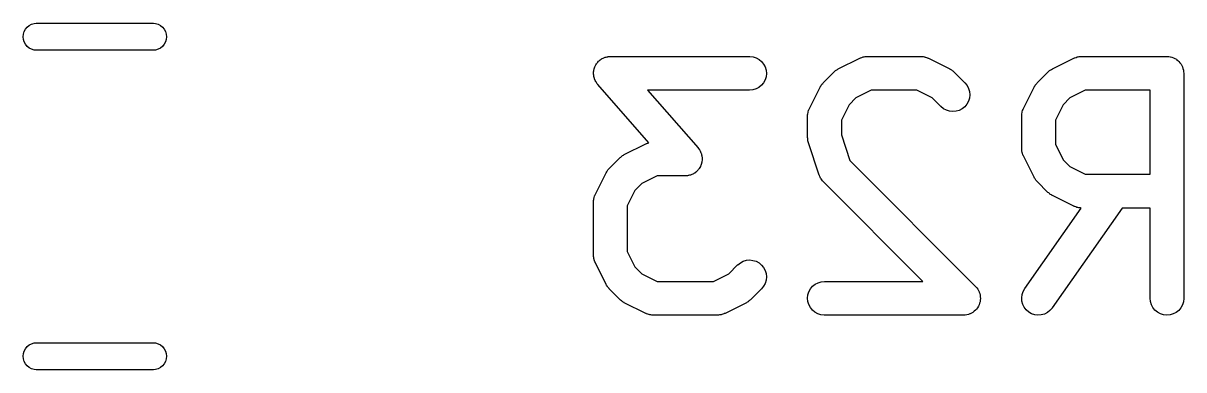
# Model space of a CAD drawing. Extents: x 0.77 to 5.19, y -2.29 to -0.61.
# Drawn here: x 2.7574 to 2.9608, y -0.7903 to -0.7297 of the extents above; entities that cross this region are included whole.
import ezdxf

# ---------------------------------------------------------------- set-up
doc = ezdxf.new("R2010")
doc.units = 0
doc.header["$MEASUREMENT"] = 0
doc.layers.add('BLACK', color=7, linetype='CONTINUOUS')

msp = doc.modelspace()

# ---------------------------------------------------------------- linework, layer by layer
at = {"layer": 'BLACK', "linetype": 'CONTINUOUS'}
for p, q in [((2.7585, -0.730074), (2.75891, -0.729854)), ((2.75891, -0.729854), (2.75936, -0.729719)), ((2.75936, -0.729719), (2.7597, -0.729685)), ((2.7597, -0.729685), (2.7803, -0.729685)), ((2.7803, -0.729685), (2.78064, -0.729719)), ((2.78064, -0.729719), (2.78109, -0.729854)), ((2.78109, -0.729854), (2.7815, -0.730074)), ((2.75745, -0.732047), (2.75749, -0.731584)), ((2.75749, -0.731584), (2.75763, -0.731139)), ((2.75763, -0.731139), (2.75785, -0.730729)), ((2.75785, -0.730729), (2.75814, -0.730369)), ((2.75814, -0.730369), (2.7585, -0.730074)), ((2.7815, -0.730074), (2.78186, -0.730369)), ((2.78186, -0.730369), (2.78215, -0.730729)), ((2.78215, -0.730729), (2.78237, -0.731139)), ((2.78237, -0.731139), (2.78251, -0.731584)), ((2.78251, -0.731584), (2.78255, -0.732047)), ((2.75749, -0.73251), (2.75745, -0.732047)), ((2.75763, -0.732956), (2.75749, -0.73251)), ((2.75785, -0.733366), (2.75763, -0.732956)), ((2.75814, -0.733726), (2.75785, -0.733366)), ((2.7585, -0.734021), (2.75814, -0.733726)), ((2.78186, -0.733726), (2.7815, -0.734021)), ((2.78215, -0.733366), (2.78186, -0.733726)), ((2.78237, -0.732956), (2.78215, -0.733366)), ((2.78251, -0.73251), (2.78237, -0.732956)), ((2.78255, -0.732047), (2.78251, -0.73251)), ((2.75891, -0.73424), (2.7585, -0.734021)), ((2.75936, -0.734375), (2.75891, -0.73424)), ((2.7597, -0.734409), (2.75936, -0.734375)), ((2.7803, -0.734409), (2.7597, -0.734409)), ((2.78064, -0.734375), (2.7803, -0.734409)), ((2.78109, -0.73424), (2.78064, -0.734375)), ((2.7815, -0.734021), (2.78109, -0.73424)), ((2.85854, -0.736098), (2.85868, -0.735981)), ((2.85868, -0.735981), (2.85878, -0.735932)), ((2.85878, -0.735932), (2.85886, -0.735872)), ((2.85886, -0.735872), (2.85903, -0.735797)), ((2.85903, -0.735797), (2.85919, -0.73571)), ((2.85919, -0.73571), (2.85929, -0.73568)), ((2.85929, -0.73568), (2.85939, -0.735638)), ((2.85939, -0.735638), (2.85957, -0.735597)), ((2.85957, -0.735597), (2.85975, -0.735544)), ((2.85975, -0.735544), (2.85985, -0.735534)), ((2.85985, -0.735534), (2.85995, -0.735511)), ((2.85995, -0.735511), (2.86013, -0.735505)), ((2.86013, -0.735505), (2.86032, -0.735487)), ((2.86032, -0.735487), (2.88469, -0.735487)), ((2.88469, -0.735487), (2.88473, -0.735488)), ((2.88473, -0.735488), (2.8853, -0.735552)), ((2.8853, -0.735552), (2.88585, -0.735726)), ((2.88585, -0.735726), (2.88636, -0.736004)), ((2.90024, -0.737674), (2.90399, -0.735799)), ((2.90399, -0.735799), (2.90403, -0.735781)), ((2.90403, -0.735781), (2.90411, -0.735751)), ((2.90411, -0.735751), (2.90419, -0.73571)), ((2.90419, -0.73571), (2.90438, -0.735652)), ((2.90438, -0.735652), (2.90457, -0.735582)), ((2.90457, -0.735582), (2.90466, -0.735569)), ((2.90466, -0.735569), (2.90474, -0.735544)), ((2.90474, -0.735544), (2.90494, -0.735524)), ((2.90494, -0.735524), (2.90514, -0.735492)), ((2.90514, -0.735492), (2.90523, -0.735496)), ((2.90523, -0.735496), (2.90531, -0.735487)), ((2.90531, -0.735487), (2.91469, -0.735487)), ((2.91469, -0.735487), (2.91473, -0.735488)), ((2.91473, -0.735488), (2.91481, -0.735497)), ((2.91481, -0.735497), (2.9149, -0.735495)), ((2.9149, -0.735495), (2.9151, -0.735529)), ((2.9151, -0.735529), (2.9153, -0.735552)), ((2.9153, -0.735552), (2.91538, -0.735578)), ((2.91538, -0.735578), (2.91547, -0.735593)), ((2.91547, -0.735593), (2.91566, -0.735665)), ((2.91566, -0.735665), (2.91585, -0.735726)), ((2.91585, -0.735726), (2.91593, -0.735768)), ((2.91593, -0.735768), (2.91601, -0.735799)), ((2.91601, -0.735799), (2.91976, -0.737674)), ((2.93774, -0.737674), (2.94149, -0.735799)), ((2.94149, -0.735799), (2.94152, -0.735781)), ((2.94152, -0.735781), (2.94161, -0.735751)), ((2.94161, -0.735751), (2.94168, -0.73571)), ((2.94168, -0.73571), (2.94188, -0.735652)), ((2.94188, -0.735652), (2.94207, -0.735582)), ((2.94207, -0.735582), (2.94215, -0.735569)), ((2.94215, -0.735569), (2.94223, -0.735544)), ((2.94223, -0.735544), (2.94244, -0.735524)), ((2.94244, -0.735524), (2.94264, -0.735492)), ((2.94264, -0.735492), (2.94272, -0.735496)), ((2.94272, -0.735496), (2.94281, -0.735487)), ((2.94281, -0.735487), (2.95781, -0.735487)), ((2.95781, -0.735487), (2.95783, -0.735488)), ((2.95783, -0.735488), (2.95783, -0.735487)), ((2.95783, -0.735487), (2.95783, -0.735488)), ((2.95783, -0.735488), (2.95785, -0.735488)), ((2.95785, -0.735488), (2.95813, -0.735519)), ((2.95813, -0.735519), (2.9584, -0.735548)), ((2.9584, -0.735548), (2.95841, -0.735551)), ((2.95841, -0.735551), (2.95842, -0.735552)), ((2.95842, -0.735552), (2.95868, -0.735636)), ((2.95868, -0.735636), (2.95895, -0.735718)), ((2.95895, -0.735718), (2.95896, -0.735723)), ((2.95896, -0.735723), (2.95897, -0.735726)), ((2.95897, -0.735726), (2.95921, -0.735861)), ((2.95921, -0.735861), (2.95946, -0.735992)), ((2.85741, -0.738031), (2.85743, -0.737846)), ((2.85743, -0.737846), (2.85746, -0.737747)), ((2.85746, -0.737747), (2.85747, -0.737645)), ((2.85747, -0.737645), (2.85754, -0.737473)), ((2.85754, -0.737473), (2.8576, -0.737296)), ((2.8576, -0.737296), (2.85765, -0.737205)), ((2.85765, -0.737205), (2.85768, -0.737108)), ((2.85768, -0.737108), (2.85778, -0.736952)), ((2.85778, -0.736952), (2.85787, -0.736789)), ((2.85787, -0.736789), (2.85794, -0.736709)), ((2.85794, -0.736709), (2.85799, -0.736622)), ((2.85799, -0.736622), (2.85812, -0.736488)), ((2.85812, -0.736488), (2.85824, -0.736345)), ((2.85824, -0.736345), (2.85832, -0.736279)), ((2.85832, -0.736279), (2.85839, -0.736204)), ((2.85839, -0.736204), (2.85854, -0.736098)), ((2.88636, -0.736004), (2.8868, -0.736374)), ((2.8868, -0.736374), (2.88716, -0.736823)), ((2.88716, -0.736823), (2.88743, -0.737334)), ((2.88743, -0.737334), (2.88759, -0.737887)), ((2.88759, -0.737887), (2.88764, -0.738461)), ((2.89963, -0.738095), (2.89976, -0.737981)), ((2.89976, -0.737981), (2.89986, -0.737915)), ((2.89986, -0.737915), (2.89996, -0.737839)), ((2.89996, -0.737839), (2.9001, -0.737762)), ((2.9001, -0.737762), (2.90024, -0.737674)), ((2.91976, -0.737674), (2.91979, -0.737693)), ((2.91979, -0.737693), (2.91993, -0.737783)), ((2.91993, -0.737783), (2.92008, -0.737861)), ((2.92008, -0.737861), (2.92017, -0.737939)), ((2.92017, -0.737939), (2.92028, -0.738006)), ((2.92028, -0.738006), (2.9204, -0.738122)), ((2.93713, -0.738095), (2.93725, -0.737981)), ((2.93725, -0.737981), (2.93735, -0.737915)), ((2.93735, -0.737915), (2.93745, -0.737839)), ((2.93745, -0.737839), (2.9376, -0.737762)), ((2.9376, -0.737762), (2.93774, -0.737674)), ((2.95946, -0.735992), (2.95947, -0.735999)), ((2.95947, -0.735999), (2.95947, -0.736004)), ((2.95947, -0.736004), (2.95969, -0.736183)), ((2.95969, -0.736183), (2.9599, -0.73636)), ((2.9599, -0.73636), (2.95991, -0.736368)), ((2.95991, -0.736368), (2.95992, -0.736374)), ((2.95992, -0.736374), (2.96009, -0.736589)), ((2.96009, -0.736589), (2.96027, -0.736806)), ((2.96027, -0.736806), (2.96027, -0.736815)), ((2.96027, -0.736815), (2.96028, -0.736823)), ((2.96028, -0.736823), (2.96041, -0.737069)), ((2.96041, -0.737069), (2.96054, -0.737315)), ((2.96054, -0.737315), (2.96054, -0.737325)), ((2.96054, -0.737325), (2.96054, -0.737334)), ((2.96054, -0.737334), (2.96062, -0.737601)), ((2.96062, -0.737601), (2.9607, -0.737867)), ((2.9607, -0.737867), (2.9607, -0.737877)), ((2.9607, -0.737877), (2.96071, -0.737887)), ((2.96071, -0.737887), (2.96073, -0.738163)), ((2.85737, -0.738213), (2.85741, -0.738031)), ((2.85738, -0.738316), (2.85737, -0.738213)), ((2.85737, -0.73842), (2.85738, -0.738316)), ((2.85738, -0.738604), (2.85737, -0.73842)), ((2.85739, -0.738789), (2.85738, -0.738604)), ((2.85741, -0.73889), (2.85739, -0.738789)), ((2.85742, -0.738993), (2.85741, -0.73889)), ((2.85747, -0.739171), (2.85742, -0.738993)), ((2.85751, -0.739352), (2.85747, -0.739171)), ((2.85755, -0.739447), (2.85751, -0.739352)), ((2.85758, -0.739546), (2.85755, -0.739447)), ((2.85767, -0.73971), (2.85758, -0.739546)), ((2.85774, -0.73988), (2.85767, -0.73971)), ((2.8578, -0.739965), (2.85774, -0.73988)), ((2.85785, -0.740057), (2.8578, -0.739965)), ((2.88741, -0.739584), (2.88714, -0.740091)), ((2.88758, -0.739034), (2.88741, -0.739584)), ((2.88764, -0.738461), (2.88758, -0.739034)), ((2.8976, -0.740102), (2.89948, -0.738227)), ((2.89948, -0.738227), (2.8995, -0.738198)), ((2.8995, -0.738198), (2.89963, -0.738095)), ((2.9204, -0.738122), (2.92052, -0.738227)), ((2.92052, -0.738227), (2.9224, -0.740102)), ((2.9351, -0.740102), (2.93697, -0.738227)), ((2.93697, -0.738227), (2.937, -0.738198)), ((2.937, -0.738198), (2.93713, -0.738095)), ((2.96073, -0.738163), (2.96076, -0.73844)), ((2.96076, -0.73844), (2.96076, -0.77781)), ((2.85796, -0.740201), (2.85785, -0.740057)), ((2.85807, -0.740353), (2.85796, -0.740201)), ((2.8581, -0.740385), (2.85807, -0.740353)), ((2.86703, -0.750596), (2.8581, -0.740385)), ((2.88469, -0.741393), (2.86683, -0.741393)), ((2.86683, -0.741393), (2.87566, -0.751494)), ((2.88526, -0.741337), (2.88469, -0.741393)), ((2.88582, -0.74117), (2.88526, -0.741337)), ((2.88632, -0.7409), (2.88582, -0.74117)), ((2.88677, -0.740535), (2.88632, -0.7409)), ((2.88714, -0.740091), (2.88677, -0.740535)), ((2.89517, -0.744619), (2.89705, -0.740869)), ((2.89705, -0.740869), (2.89707, -0.740832)), ((2.89707, -0.740832), (2.89716, -0.740693)), ((2.89716, -0.740693), (2.89724, -0.740547)), ((2.89724, -0.740547), (2.89731, -0.740452)), ((2.89731, -0.740452), (2.89738, -0.740349)), ((2.89738, -0.740349), (2.8975, -0.74023)), ((2.8975, -0.74023), (2.8976, -0.740102)), ((2.90601, -0.741393), (2.90331, -0.742742)), ((2.91399, -0.741393), (2.90601, -0.741393)), ((2.91669, -0.742742), (2.91399, -0.741393)), ((2.9224, -0.740102), (2.92243, -0.740131)), ((2.92243, -0.740131), (2.92279, -0.740582)), ((2.92279, -0.740582), (2.92305, -0.741093)), ((2.92305, -0.741093), (2.92321, -0.741647)), ((2.92321, -0.741647), (2.92326, -0.742221)), ((2.93267, -0.744619), (2.93454, -0.740869)), ((2.93454, -0.740869), (2.93456, -0.740832)), ((2.93456, -0.740832), (2.93465, -0.740693)), ((2.93465, -0.740693), (2.93473, -0.740547)), ((2.93473, -0.740547), (2.93481, -0.740452)), ((2.93481, -0.740452), (2.93488, -0.740349)), ((2.93488, -0.740349), (2.93499, -0.74023)), ((2.93499, -0.74023), (2.9351, -0.740102)), ((2.94351, -0.741393), (2.94081, -0.742742)), ((2.95485, -0.741393), (2.94351, -0.741393)), ((2.95485, -0.75611), (2.95485, -0.741393)), ((2.90212, -0.743939), (2.90077, -0.746636)), ((2.90331, -0.742742), (2.90212, -0.743939)), ((2.91822, -0.744278), (2.91669, -0.742742)), ((2.92275, -0.743849), (2.92238, -0.744292)), ((2.92303, -0.743343), (2.92275, -0.743849)), ((2.9232, -0.742794), (2.92303, -0.743343)), ((2.92326, -0.742221), (2.9232, -0.742794)), ((2.93961, -0.743939), (2.93826, -0.746636)), ((2.94081, -0.742742), (2.93961, -0.743939)), ((2.89486, -0.745898), (2.89487, -0.745812)), ((2.89486, -0.745939), (2.89486, -0.745898)), ((2.89486, -0.749689), (2.89486, -0.745939)), ((2.89487, -0.745725), (2.8949, -0.745526)), ((2.89487, -0.745812), (2.89487, -0.745725)), ((2.8949, -0.745526), (2.89493, -0.745325)), ((2.89493, -0.745325), (2.89495, -0.745243)), ((2.89495, -0.745243), (2.89497, -0.745157)), ((2.89497, -0.745157), (2.89504, -0.744968)), ((2.89504, -0.744968), (2.8951, -0.744776)), ((2.8951, -0.744776), (2.89514, -0.7447)), ((2.89514, -0.7447), (2.89517, -0.744619)), ((2.91867, -0.744643), (2.91822, -0.744278)), ((2.91918, -0.744916), (2.91867, -0.744643)), ((2.91973, -0.745084), (2.91918, -0.744916)), ((2.9203, -0.745142), (2.91973, -0.745084)), ((2.92087, -0.745088), (2.9203, -0.745142)), ((2.92143, -0.744924), (2.92087, -0.745088)), ((2.92194, -0.744655), (2.92143, -0.744924)), ((2.92238, -0.744292), (2.92194, -0.744655)), ((2.93236, -0.745725), (2.9324, -0.745526)), ((2.93237, -0.745812), (2.93236, -0.745725)), ((2.93236, -0.745898), (2.93237, -0.745812)), ((2.93236, -0.745939), (2.93236, -0.745898)), ((2.93236, -0.751564), (2.93236, -0.745939)), ((2.9324, -0.745526), (2.93242, -0.745325)), ((2.93242, -0.745325), (2.93245, -0.745243)), ((2.93245, -0.745243), (2.93246, -0.745157)), ((2.93246, -0.745157), (2.93253, -0.744968)), ((2.93253, -0.744968), (2.9326, -0.744776)), ((2.9326, -0.744776), (2.93264, -0.7447)), ((2.93264, -0.7447), (2.93267, -0.744619)), ((2.90077, -0.746636), (2.90077, -0.74921)), ((2.93826, -0.746636), (2.93826, -0.750866)), ((2.89488, -0.749854), (2.89486, -0.749689)), ((2.89488, -0.75002), (2.89488, -0.749854)), ((2.89491, -0.75014), (2.89488, -0.75002)), ((2.89492, -0.750262), (2.89491, -0.75014)), ((2.90077, -0.74921), (2.90227, -0.753718)), ((2.86275, -0.752672), (2.8665, -0.750797)), ((2.8665, -0.750797), (2.86653, -0.750779)), ((2.86653, -0.750779), (2.86662, -0.750749)), ((2.86662, -0.750749), (2.86669, -0.750708)), ((2.86669, -0.750708), (2.86689, -0.75065)), ((2.86689, -0.75065), (2.86703, -0.750596)), ((2.87566, -0.751494), (2.87569, -0.751525)), ((2.87569, -0.751525), (2.8758, -0.751677)), ((2.8758, -0.751677), (2.87591, -0.751821)), ((2.87591, -0.751821), (2.87596, -0.751913)), ((2.87596, -0.751913), (2.87602, -0.751998)), ((2.87602, -0.751998), (2.87609, -0.752168)), ((2.87609, -0.752168), (2.87618, -0.752332)), ((2.89497, -0.750421), (2.89492, -0.750262)), ((2.895, -0.750583), (2.89497, -0.750421)), ((2.89501, -0.750623), (2.895, -0.750583)), ((2.89689, -0.756247), (2.89501, -0.750623)), ((2.93237, -0.75165), (2.93236, -0.751564)), ((2.93236, -0.751737), (2.93237, -0.75165)), ((2.93239, -0.751936), (2.93236, -0.751737)), ((2.93241, -0.752137), (2.93239, -0.751936)), ((2.93244, -0.752221), (2.93241, -0.752137)), ((2.93245, -0.752306), (2.93244, -0.752221)), ((2.93826, -0.750866), (2.93961, -0.753564)), ((2.86011, -0.7551), (2.86198, -0.753225)), ((2.86198, -0.753225), (2.86201, -0.753196)), ((2.86201, -0.753196), (2.86214, -0.753093)), ((2.86214, -0.753093), (2.86226, -0.752979)), ((2.86226, -0.752979), (2.86236, -0.752913)), ((2.86236, -0.752913), (2.86246, -0.752837)), ((2.86246, -0.752837), (2.86261, -0.75276)), ((2.86261, -0.75276), (2.86275, -0.752672)), ((2.87618, -0.752332), (2.87621, -0.752432)), ((2.87621, -0.752432), (2.87625, -0.752527)), ((2.87629, -0.754233), (2.87622, -0.754406)), ((2.87625, -0.752527), (2.87629, -0.752707)), ((2.87629, -0.752707), (2.87634, -0.752885)), ((2.8763, -0.754131), (2.87629, -0.754233)), ((2.87633, -0.754032), (2.8763, -0.754131)), ((2.87635, -0.753848), (2.87633, -0.754032)), ((2.87634, -0.752885), (2.87635, -0.752988)), ((2.87635, -0.752988), (2.87637, -0.753089)), ((2.87639, -0.753666), (2.87635, -0.753848)), ((2.87637, -0.753089), (2.87638, -0.753275)), ((2.87638, -0.753275), (2.87639, -0.753459)), ((2.87639, -0.753459), (2.87638, -0.753562)), ((2.87638, -0.753562), (2.87639, -0.753666)), ((2.90227, -0.753718), (2.92427, -0.775722)), ((2.93252, -0.752495), (2.93245, -0.752306)), ((2.93258, -0.752689), (2.93252, -0.752495)), ((2.93262, -0.752765), (2.93258, -0.752689)), ((2.93265, -0.752847), (2.93262, -0.752765)), ((2.93267, -0.752884), (2.93265, -0.752847)), ((2.93454, -0.756634), (2.93267, -0.752884)), ((2.93961, -0.753564), (2.94081, -0.754761)), ((2.85768, -0.759617), (2.85955, -0.755867)), ((2.85955, -0.755867), (2.85957, -0.755831)), ((2.85957, -0.755831), (2.85966, -0.755691)), ((2.85966, -0.755691), (2.85974, -0.755545)), ((2.85974, -0.755545), (2.85982, -0.75545)), ((2.85982, -0.75545), (2.85988, -0.755347)), ((2.85988, -0.755347), (2.86, -0.755228)), ((2.86, -0.755228), (2.86011, -0.7551)), ((2.87419, -0.756281), (2.87402, -0.756335)), ((2.87437, -0.75624), (2.87419, -0.756281)), ((2.87447, -0.756198), (2.87437, -0.75624)), ((2.87457, -0.756168), (2.87447, -0.756198)), ((2.87473, -0.756082), (2.87457, -0.756168)), ((2.8749, -0.756006), (2.87473, -0.756082)), ((2.87498, -0.755946), (2.8749, -0.756006)), ((2.87508, -0.755898), (2.87498, -0.755946)), ((2.87522, -0.755781), (2.87508, -0.755898)), ((2.87537, -0.755674), (2.87522, -0.755781)), ((2.87544, -0.755599), (2.87537, -0.755674)), ((2.87552, -0.755534), (2.87544, -0.755599)), ((2.87564, -0.755391), (2.87552, -0.755534)), ((2.87577, -0.755257), (2.87564, -0.755391)), ((2.87582, -0.755169), (2.87577, -0.755257)), ((2.87589, -0.755089), (2.87582, -0.755169)), ((2.87598, -0.754927), (2.87589, -0.755089)), ((2.87608, -0.75477), (2.87598, -0.754927)), ((2.87611, -0.754674), (2.87608, -0.75477)), ((2.87616, -0.754583), (2.87611, -0.754674)), ((2.87622, -0.754406), (2.87616, -0.754583)), ((2.89692, -0.756326), (2.89689, -0.756247)), ((2.94081, -0.754761), (2.94351, -0.75611)), ((2.94351, -0.75611), (2.95485, -0.75611)), ((2.86582, -0.75774), (2.86462, -0.758937)), ((2.86851, -0.756391), (2.86582, -0.75774)), ((2.87344, -0.756391), (2.86851, -0.756391)), ((2.87363, -0.756373), (2.87344, -0.756391)), ((2.87381, -0.756368), (2.87363, -0.756373)), ((2.87391, -0.756345), (2.87381, -0.756368)), ((2.87402, -0.756335), (2.87391, -0.756345)), ((2.89695, -0.75641), (2.89692, -0.756326)), ((2.89704, -0.756589), (2.89695, -0.75641)), ((2.89712, -0.756773), (2.89704, -0.756589)), ((2.89717, -0.756844), (2.89712, -0.756773)), ((2.89721, -0.756921), (2.89717, -0.756844)), ((2.89734, -0.757079), (2.89721, -0.756921)), ((2.89745, -0.757244), (2.89734, -0.757079)), ((2.89752, -0.757304), (2.89745, -0.757244)), ((2.89757, -0.757372), (2.89752, -0.757304)), ((2.8976, -0.757401), (2.89757, -0.757372)), ((2.91506, -0.774857), (2.8976, -0.757401)), ((2.93463, -0.756774), (2.93454, -0.756634)), ((2.93471, -0.756921), (2.93463, -0.756774)), ((2.93478, -0.757017), (2.93471, -0.756921)), ((2.93485, -0.757121), (2.93478, -0.757017)), ((2.93496, -0.757242), (2.93485, -0.757121)), ((2.93507, -0.757372), (2.93496, -0.757242)), ((2.9351, -0.757401), (2.93507, -0.757372)), ((2.93697, -0.759276), (2.9351, -0.757401)), ((2.85741, -0.760524), (2.85743, -0.760323)), ((2.85743, -0.760323), (2.85746, -0.760241)), ((2.85746, -0.760241), (2.85747, -0.760155)), ((2.85747, -0.760155), (2.85754, -0.759966)), ((2.85754, -0.759966), (2.8576, -0.759774)), ((2.8576, -0.759774), (2.85765, -0.759698)), ((2.85765, -0.759698), (2.85768, -0.759617)), ((2.86462, -0.758937), (2.86327, -0.761634)), ((2.9371, -0.759381), (2.93697, -0.759276)), ((2.93722, -0.759497), (2.9371, -0.759381)), ((2.93732, -0.759564), (2.93722, -0.759497)), ((2.93742, -0.759642), (2.93732, -0.759564)), ((2.93756, -0.75972), (2.93742, -0.759642)), ((2.9377, -0.75981), (2.93756, -0.75972)), ((2.93774, -0.759829), (2.9377, -0.75981)), ((2.94149, -0.761704), (2.93774, -0.759829)), ((2.85737, -0.760723), (2.85741, -0.760524)), ((2.85738, -0.76081), (2.85737, -0.760723)), ((2.85737, -0.760896), (2.85738, -0.76081)), ((2.85737, -0.760937), (2.85737, -0.760896)), ((2.85737, -0.770311), (2.85737, -0.760937)), ((2.86327, -0.761634), (2.86327, -0.769614)), ((2.93289, -0.776117), (2.94276, -0.762014)), ((2.94997, -0.762015), (2.93773, -0.779504)), ((2.94157, -0.761735), (2.94149, -0.761704)), ((2.94165, -0.761777), (2.94157, -0.761735)), ((2.94184, -0.761837), (2.94165, -0.761777)), ((2.94203, -0.76191), (2.94184, -0.761837)), ((2.94211, -0.761925), (2.94203, -0.76191)), ((2.94219, -0.761951), (2.94211, -0.761925)), ((2.94239, -0.761973), (2.94219, -0.761951)), ((2.94259, -0.762008), (2.94239, -0.761973)), ((2.94268, -0.762005), (2.94259, -0.762008)), ((2.94276, -0.762014), (2.94268, -0.762005)), ((2.95485, -0.762015), (2.94997, -0.762015)), ((2.95485, -0.77781), (2.95485, -0.762015)), ((2.85737, -0.770398), (2.85737, -0.770311)), ((2.85737, -0.770484), (2.85737, -0.770398)), ((2.8574, -0.770684), (2.85737, -0.770484)), ((2.86327, -0.769614), (2.86462, -0.772312)), ((2.85742, -0.770885), (2.8574, -0.770684)), ((2.85745, -0.770968), (2.85742, -0.770885)), ((2.85746, -0.771054), (2.85745, -0.770968)), ((2.85753, -0.771243), (2.85746, -0.771054)), ((2.85759, -0.771436), (2.85753, -0.771243)), ((2.85763, -0.771513), (2.85759, -0.771436)), ((2.85766, -0.771595), (2.85763, -0.771513)), ((2.85768, -0.771632), (2.85766, -0.771595)), ((2.85955, -0.775381), (2.85768, -0.771632)), ((2.86462, -0.772312), (2.86582, -0.773509)), ((2.88107, -0.773509), (2.8826, -0.771973)), ((2.8826, -0.771973), (2.88263, -0.771944)), ((2.88263, -0.771944), (2.88308, -0.771584)), ((2.88308, -0.771584), (2.88359, -0.771319)), ((2.88359, -0.771319), (2.88415, -0.771158)), ((2.88415, -0.771158), (2.88472, -0.771108)), ((2.88472, -0.771108), (2.88529, -0.77117)), ((2.88529, -0.77117), (2.88584, -0.771343)), ((2.88584, -0.771343), (2.88635, -0.771619)), ((2.88635, -0.771619), (2.88679, -0.771987)), ((2.88679, -0.771987), (2.88716, -0.772435)), ((2.88716, -0.772435), (2.88742, -0.772945)), ((2.86582, -0.773509), (2.86851, -0.774857)), ((2.87837, -0.774857), (2.88107, -0.773509)), ((2.88742, -0.772945), (2.88759, -0.773497)), ((2.88759, -0.773497), (2.88764, -0.774071)), ((2.88764, -0.774071), (2.88759, -0.774644)), ((2.85964, -0.775522), (2.85955, -0.775381)), ((2.85972, -0.775669), (2.85964, -0.775522)), ((2.85979, -0.775765), (2.85972, -0.775669)), ((2.85986, -0.775869), (2.85979, -0.775765)), ((2.85997, -0.77599), (2.85986, -0.775869)), ((2.86008, -0.776119), (2.85997, -0.77599)), ((2.86011, -0.776149), (2.86008, -0.776119)), ((2.86198, -0.778023), (2.86011, -0.776149)), ((2.86851, -0.774857), (2.87837, -0.774857)), ((2.88678, -0.776149), (2.8849, -0.778023)), ((2.88714, -0.775703), (2.88678, -0.776149)), ((2.88742, -0.775195), (2.88714, -0.775703)), ((2.88759, -0.774644), (2.88742, -0.775195)), ((2.89509, -0.776666), (2.89537, -0.776159)), ((2.89537, -0.776159), (2.89573, -0.775715)), ((2.89573, -0.775715), (2.89618, -0.775351)), ((2.89618, -0.775351), (2.89669, -0.77508)), ((2.89669, -0.77508), (2.89724, -0.774914)), ((2.89724, -0.774914), (2.89781, -0.774857)), ((2.89781, -0.774857), (2.91506, -0.774857)), ((2.92427, -0.775722), (2.9243, -0.775744)), ((2.9243, -0.775744), (2.9243, -0.775744)), ((2.9243, -0.775744), (2.9243, -0.775745)), ((2.9243, -0.775745), (2.9243, -0.775752)), ((2.9243, -0.775752), (2.92448, -0.775975)), ((2.92448, -0.775975), (2.92466, -0.776193)), ((2.92466, -0.776193), (2.92466, -0.776198)), ((2.92466, -0.776198), (2.92466, -0.776202)), ((2.92466, -0.776202), (2.92479, -0.776451)), ((2.92479, -0.776451), (2.92492, -0.776704)), ((2.93243, -0.777166), (2.93261, -0.776619)), ((2.93261, -0.776619), (2.93289, -0.776117)), ((2.86211, -0.778129), (2.86198, -0.778023)), ((2.86223, -0.778244), (2.86211, -0.778129)), ((2.86233, -0.778311), (2.86223, -0.778244)), ((2.86243, -0.778389), (2.86233, -0.778311)), ((2.86257, -0.778467), (2.86243, -0.778389)), ((2.86271, -0.778558), (2.86257, -0.778467)), ((2.86275, -0.778576), (2.86271, -0.778558)), ((2.8665, -0.780451), (2.86275, -0.778576)), ((2.88414, -0.778576), (2.88039, -0.780451)), ((2.88428, -0.778488), (2.88414, -0.778576)), ((2.88442, -0.778412), (2.88428, -0.778488)), ((2.88452, -0.778335), (2.88442, -0.778412)), ((2.88462, -0.77827), (2.88452, -0.778335)), ((2.88474, -0.778156), (2.88462, -0.77827)), ((2.88487, -0.778052), (2.88474, -0.778156)), ((2.8849, -0.778023), (2.88487, -0.778052)), ((2.89486, -0.77779), (2.89492, -0.777216)), ((2.89491, -0.778364), (2.89486, -0.77779)), ((2.89508, -0.778916), (2.89491, -0.778364)), ((2.89492, -0.777216), (2.89509, -0.776666)), ((2.92499, -0.778677), (2.92491, -0.778954)), ((2.92492, -0.776704), (2.92493, -0.776709)), ((2.92493, -0.776709), (2.92493, -0.776714)), ((2.92493, -0.776714), (2.92501, -0.776984)), ((2.92508, -0.778414), (2.92499, -0.778677)), ((2.92501, -0.776984), (2.92509, -0.777257)), ((2.92511, -0.778119), (2.92508, -0.778404)), ((2.92508, -0.778404), (2.92508, -0.778409)), ((2.92508, -0.778409), (2.92508, -0.778414)), ((2.92509, -0.777257), (2.92509, -0.777262)), ((2.92509, -0.777262), (2.92509, -0.777267)), ((2.92509, -0.777267), (2.92511, -0.777553)), ((2.92511, -0.777553), (2.92514, -0.777831)), ((2.92514, -0.777841), (2.92511, -0.778119)), ((2.92514, -0.777831), (2.92514, -0.777836)), ((2.92514, -0.777836), (2.92514, -0.777841)), ((2.93236, -0.777739), (2.93243, -0.777166)), ((2.9324, -0.778313), (2.93236, -0.777739)), ((2.93255, -0.778869), (2.9324, -0.778313)), ((2.95491, -0.778384), (2.95485, -0.77781)), ((2.95508, -0.778935), (2.95491, -0.778384)), ((2.96069, -0.778424), (2.96052, -0.778973)), ((2.96076, -0.777851), (2.96069, -0.778424)), ((2.96076, -0.77781), (2.96076, -0.777851)), ((2.86658, -0.780482), (2.8665, -0.780451)), ((2.86665, -0.780524), (2.86658, -0.780482)), ((2.86685, -0.780585), (2.86665, -0.780524)), ((2.86704, -0.780657), (2.86685, -0.780585)), ((2.86712, -0.780672), (2.86704, -0.780657)), ((2.8672, -0.780698), (2.86712, -0.780672)), ((2.8674, -0.780721), (2.8672, -0.780698)), ((2.87964, -0.780707), (2.87944, -0.780726)), ((2.87972, -0.780682), (2.87964, -0.780707)), ((2.87981, -0.780668), (2.87972, -0.780682)), ((2.88, -0.780599), (2.87981, -0.780668)), ((2.88019, -0.78054), (2.88, -0.780599)), ((2.88027, -0.780499), (2.88019, -0.78054)), ((2.88035, -0.780469), (2.88027, -0.780499)), ((2.88039, -0.780451), (2.88035, -0.780469)), ((2.89534, -0.779427), (2.89508, -0.778916)), ((2.8957, -0.779876), (2.89534, -0.779427)), ((2.89615, -0.780247), (2.8957, -0.779876)), ((2.89665, -0.780524), (2.89615, -0.780247)), ((2.8972, -0.780698), (2.89665, -0.780524)), ((2.89777, -0.780763), (2.8972, -0.780698)), ((2.92275, -0.780709), (2.92247, -0.780735)), ((2.92276, -0.780707), (2.92275, -0.780707)), ((2.92275, -0.780707), (2.92275, -0.780709)), ((2.92303, -0.780625), (2.92276, -0.780707)), ((2.9233, -0.780544), (2.92303, -0.780625)), ((2.92331, -0.780542), (2.9233, -0.780544)), ((2.92356, -0.780408), (2.92331, -0.78054)), ((2.92331, -0.78054), (2.92331, -0.780542)), ((2.92381, -0.780275), (2.92356, -0.780408)), ((2.92382, -0.780272), (2.92381, -0.780275)), ((2.92404, -0.780088), (2.92382, -0.78027)), ((2.92382, -0.78027), (2.92382, -0.780272)), ((2.92426, -0.779913), (2.92404, -0.780088)), ((2.92427, -0.779905), (2.92426, -0.779909)), ((2.92426, -0.779909), (2.92426, -0.779913)), ((2.92445, -0.779684), (2.92427, -0.779905)), ((2.92463, -0.77947), (2.92445, -0.779684)), ((2.92477, -0.779206), (2.92463, -0.779461)), ((2.92463, -0.779461), (2.92463, -0.779465)), ((2.92463, -0.779465), (2.92463, -0.77947)), ((2.9249, -0.778964), (2.92477, -0.779206)), ((2.92491, -0.778959), (2.9249, -0.778964)), ((2.92491, -0.778954), (2.92491, -0.778959)), ((2.93281, -0.779384), (2.93255, -0.778869)), ((2.93316, -0.779839), (2.93281, -0.779384)), ((2.9336, -0.780217), (2.93316, -0.779839)), ((2.9341, -0.780504), (2.9336, -0.780217)), ((2.93465, -0.780687), (2.9341, -0.780504)), ((2.93522, -0.780762), (2.93465, -0.780687)), ((2.93635, -0.780574), (2.93579, -0.780723)), ((2.93687, -0.78032), (2.93635, -0.780574)), ((2.93732, -0.779969), (2.93687, -0.78032)), ((2.9377, -0.779537), (2.93732, -0.779969)), ((2.93773, -0.779504), (2.9377, -0.779537)), ((2.95535, -0.779444), (2.95508, -0.778935)), ((2.95571, -0.779891), (2.95535, -0.779444)), ((2.95616, -0.780258), (2.95571, -0.779891)), ((2.95666, -0.780532), (2.95616, -0.780258)), ((2.95721, -0.780703), (2.95666, -0.780532)), ((2.95779, -0.780763), (2.95721, -0.780703)), ((2.95891, -0.780548), (2.95836, -0.780711)), ((2.95942, -0.780281), (2.95891, -0.780548)), ((2.95987, -0.77992), (2.95942, -0.780281)), ((2.96024, -0.779478), (2.95987, -0.77992)), ((2.96052, -0.778973), (2.96024, -0.779478)), ((2.8676, -0.780755), (2.8674, -0.780721)), ((2.86769, -0.780753), (2.8676, -0.780755)), ((2.86778, -0.780763), (2.86769, -0.780753)), ((2.86782, -0.780763), (2.86778, -0.780763)), ((2.87907, -0.780763), (2.86782, -0.780763)), ((2.87915, -0.780755), (2.87907, -0.780763)), ((2.87924, -0.780758), (2.87915, -0.780755)), ((2.87944, -0.780726), (2.87924, -0.780758)), ((2.89781, -0.780763), (2.89777, -0.780763)), ((2.92219, -0.780763), (2.89781, -0.780763)), ((2.92247, -0.780735), (2.92219, -0.780763)), ((2.93579, -0.780723), (2.93522, -0.780762)), ((2.95836, -0.780711), (2.95779, -0.780763)), ((2.75763, -0.787044), (2.75785, -0.786634)), ((2.75785, -0.786634), (2.75814, -0.786274)), ((2.75814, -0.786274), (2.7585, -0.785979)), ((2.7585, -0.785979), (2.75891, -0.78576)), ((2.75891, -0.78576), (2.75936, -0.785625)), ((2.75936, -0.785625), (2.7597, -0.785591)), ((2.7597, -0.785591), (2.7803, -0.785591)), ((2.7803, -0.785591), (2.78064, -0.785625)), ((2.78064, -0.785625), (2.78109, -0.78576)), ((2.78109, -0.78576), (2.7815, -0.785979)), ((2.7815, -0.785979), (2.78186, -0.786274)), ((2.78186, -0.786274), (2.78215, -0.786634)), ((2.78215, -0.786634), (2.78237, -0.787044)), ((2.75745, -0.787953), (2.75749, -0.78749)), ((2.75749, -0.788416), (2.75745, -0.787953)), ((2.75749, -0.78749), (2.75763, -0.787044)), ((2.75763, -0.788861), (2.75749, -0.788416)), ((2.78237, -0.787044), (2.78251, -0.78749)), ((2.78251, -0.788416), (2.78237, -0.788861)), ((2.78251, -0.78749), (2.78255, -0.787953)), ((2.78255, -0.787953), (2.78251, -0.788416)), ((2.75785, -0.789271), (2.75763, -0.788861)), ((2.75814, -0.789631), (2.75785, -0.789271)), ((2.7585, -0.789926), (2.75814, -0.789631)), ((2.75891, -0.790146), (2.7585, -0.789926)), ((2.75936, -0.790281), (2.75891, -0.790146)), ((2.7597, -0.790315), (2.75936, -0.790281)), ((2.7803, -0.790315), (2.7597, -0.790315)), ((2.78064, -0.790281), (2.7803, -0.790315)), ((2.78109, -0.790146), (2.78064, -0.790281)), ((2.7815, -0.789926), (2.78109, -0.790146)), ((2.78186, -0.789631), (2.7815, -0.789926)), ((2.78215, -0.789271), (2.78186, -0.789631)), ((2.78237, -0.788861), (2.78215, -0.789271))]:
    msp.add_line(p, q, dxfattribs=at)

doc.saveas('drawing.dxf')
